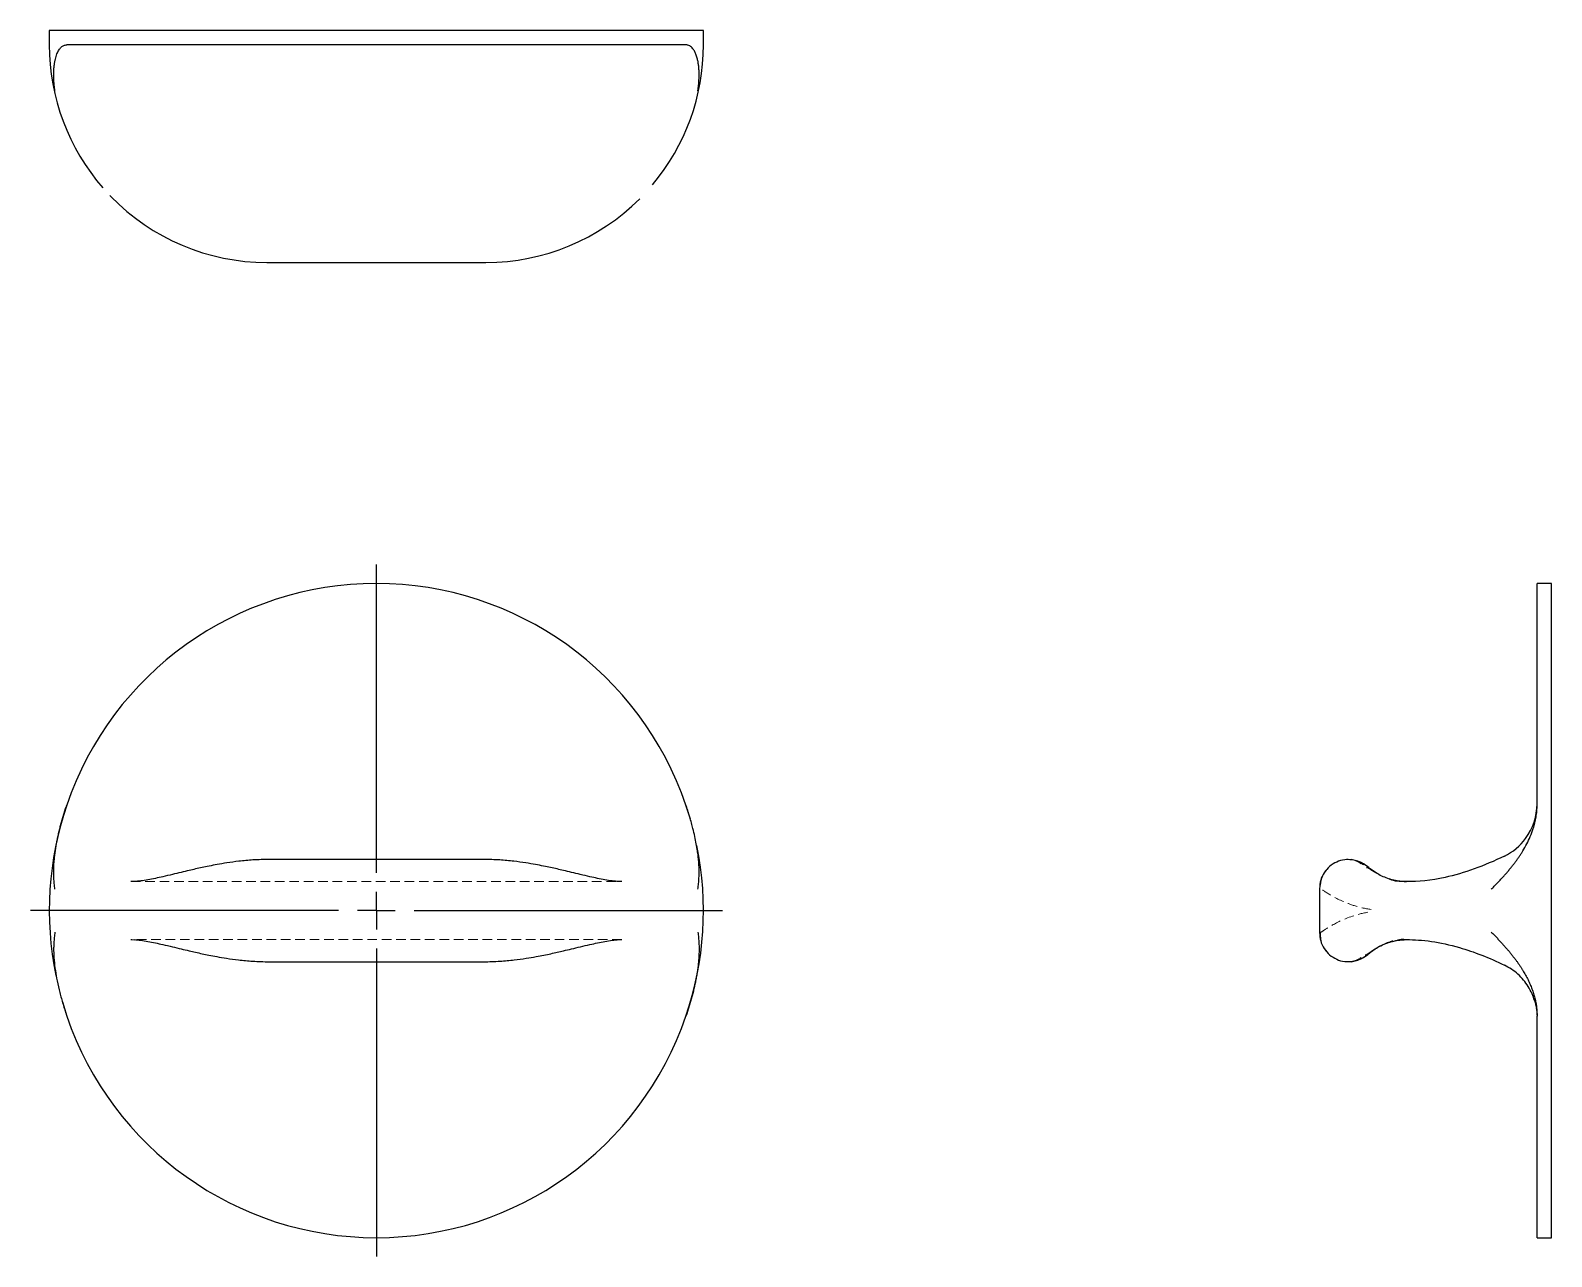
# Model space of a CAD drawing. Header units: millimetres. Extents: x 37 to 238, y 11 to 173.
import ezdxf

# ---------------------------------------------------------------- set-up
doc = ezdxf.new("R2010")
doc.units = ezdxf.units.MM
doc.linetypes.add('HIDDEN', pattern=[1.905, 1.27, -0.635])
doc.layers.add('10', color=7, linetype='Continuous')

# ---------------------------------------------------------------- blocks, each defined once
blk = doc.blocks.new('SW_CENTERMARKSYMBOL_0')
at = {"layer": '10', "color": 0}
for p, q in [((0, 5), (0, 45.74)), ((0, 0), (0, 2.5)), ((-5, 0), (-45.74, 0)), ((0, 0), (-2.5, 0)), ((0, 0), (0, -2.5)), ((0, 0), (2.5, 0)), ((5, 0), (45.74, 0)), ((0, -5), (0, -45.74))]:
    blk.add_line(p, q, dxfattribs=at)

msp = doc.modelspace()

# ---------------------------------------------------------------- linework, layer by layer
at = {"color": 7, "linetype": 'Continuous', "lineweight": 25}
for p, q in [((39.76, 173.37), (39.76, 171.45)), ((126.24, 173.37), (39.76, 173.37)), ((126.24, 171.45), (126.24, 173.37)), ((123.93, 171.45), (42.07, 171.45)), ((47.77, 151.54), (47.9, 151.41)), ((68.52, 142.69), (68.82, 142.69)), ((68.82, 142.69), (97.18, 142.69)), ((97.18, 142.69), (97.48, 142.69)), ((238.37, 100.24), (236.45, 100.24)), ((236.45, 70.94), (236.45, 100.24)), ((238.37, 57), (238.37, 100.24)), ((124.52, 69.08), (123.93, 70.94)), ((97.18, 63.76), (68.82, 63.76)), ((208.55, 62.35), (208.4, 62.13)), ((211.99, 63.72), (211.9, 63.75)), ((214.08, 62.79), (213.62, 63.09)), ((213.97, 62.63), (213.99, 62.75)), ((215.1, 62.02), (213.99, 62.79)), ((214.2, 62.68), (214.08, 62.79)), ((51.09, 60.86), (50.54, 60.83)), ((115.46, 60.83), (114.92, 60.86)), ((215.31, 61.89), (215.08, 62.03)), ((219.19, 60.83), (218.88, 60.86)), ((218.95, 60.8), (219.19, 60.83)), ((207.69, 59.93), (207.69, 54.07)), ((238.37, 13.76), (238.37, 57)), ((50.54, 53.17), (51.08, 53.14)), ((114.92, 53.14), (115.46, 53.17)), ((208.4, 51.87), (208.55, 51.65)), ((211.9, 50.25), (212, 50.28)), ((213.62, 50.91), (214.08, 51.21)), ((213.99, 51.2), (215.04, 51.94)), ((68.82, 50.24), (97.18, 50.24)), ((41.48, 44.92), (42.07, 43.06)), ((236.45, 13.76), (236.45, 43.06)), ((236.45, 13.76), (238.37, 13.76))]:
    msp.add_line(p, q, dxfattribs=at)
at = {"color": 7, "linetype": 'HIDDEN', "lineweight": 18}
for p, q in [((211.99, 63.72), (211.9, 63.72)), ((50.54, 60.83), (115.46, 60.83)), ((216.93, 61.18), (216.39, 61.36)), ((218.93, 60.82), (218.64, 60.85)), ((115.46, 53.17), (50.54, 53.17)), ((215.79, 52.37), (216, 52.46)), ((211.9, 50.28), (212, 50.28)), ((236.13, 45.06), (236.11, 45.12))]:
    msp.add_line(p, q, dxfattribs=at)
at = {"color": 7, "linetype": 'HIDDEN', "lineweight": 18, "flags": 128}
for points in [[(236.45, 71.11), (236.45, 71.11)], [(232.14, 64.21), (232.14, 64.21)], [(232.14, 49.79), (232.14, 49.79)], [(236.45, 42.89), (236.45, 42.89)]]:
    msp.add_lwpolyline(points, dxfattribs=at)
at = {"color": 7, "linetype": 'Continuous', "lineweight": 25}
for centre, radius, start, end in [((68.52, 171.45), 28.76, 180, 221.0877), ((97.48, 171.45), 28.76, 320.0197, 0), ((97.48, 171.45), 28.76, 319.9744, 320.0197), ((68.52, 171.45), 28.76, 224.1712, 270), ((97.48, 171.45), 28.76, 270, 315.021), ((83, 57), 43.24, 18.8093, 161.1884), ((83, 57), 43.24, 161.1884, 191.4575), ((83, 57), 43.24, 341.1884, 11.4543), ((83, 57), 43.24, 198.8116, 341.1884)]:
    msp.add_arc(centre, radius, start, end, dxfattribs=at)
for points, knots in [([(40.5, 165.4), (40.48, 165.52), (40.45, 165.76), (40.41, 166.11), (40.38, 166.45), (40.36, 166.78), (40.34, 167.1), (40.34, 167.4), (40.34, 167.7), (40.35, 167.98), (40.36, 168.24), (40.38, 168.5), (40.41, 168.74), (40.44, 168.97), (40.47, 169.19), (40.51, 169.39), (40.57, 169.64), (40.65, 169.94), (40.76, 170.26), (40.89, 170.54), (41.02, 170.78), (41.17, 170.99), (41.33, 171.16), (41.5, 171.29), (41.68, 171.38), (41.87, 171.44), (42, 171.45), (42.07, 171.45)], [0, 0, 0, 0, 0.039537, 0.078181, 0.115933, 0.152798, 0.188778, 0.223878, 0.258104, 0.291462, 0.323958, 0.355601, 0.3864, 0.416363, 0.445503, 0.473831, 0.501362, 0.555583, 0.608482, 0.660177, 0.710794, 0.760468, 0.809344, 0.857573, 0.905316, 0.952735, 1, 1, 1, 1]), ([(125.5, 165.4), (125.52, 165.52), (125.55, 165.77), (125.59, 166.13), (125.63, 166.49), (125.65, 166.83), (125.66, 167.16), (125.67, 167.48), (125.67, 167.78), (125.66, 168.08), (125.64, 168.36), (125.62, 168.63), (125.58, 168.88), (125.54, 169.13), (125.5, 169.36), (125.42, 169.69), (125.3, 170.11), (125.1, 170.58), (124.88, 170.92), (124.65, 171.17), (124.43, 171.33), (124.23, 171.41), (124.08, 171.44), (124, 171.45), (123.96, 171.45), (123.93, 171.45), (123.93, 171.45)], [0, 0, 0, 0, 0.040477, 0.08016, 0.119065, 0.157209, 0.194609, 0.231286, 0.267262, 0.302561, 0.337209, 0.371232, 0.404655, 0.437505, 0.469803, 0.501568, 0.581036, 0.664069, 0.751076, 0.812128, 0.875758, 0.937975, 0.969097, 0.984671, 0.996149, 1, 1, 1, 1]), ([(40.5, 59.84), (40.48, 59.96), (40.45, 60.2), (40.41, 60.57), (40.38, 60.93), (40.36, 61.29), (40.34, 61.64), (40.34, 61.99), (40.34, 62.33), (40.35, 62.67), (40.36, 63.01), (40.38, 63.34), (40.41, 63.66), (40.44, 63.98), (40.47, 64.3), (40.51, 64.61), (40.57, 65.02), (40.65, 65.52), (40.76, 66.14), (40.89, 66.74), (41.02, 67.35), (41.17, 67.96), (41.33, 68.56), (41.5, 69.16), (41.68, 69.75), (41.87, 70.35), (42, 70.74), (42.07, 70.94)], [0, 0, 0, 0, 0.039537, 0.078181, 0.115933, 0.152798, 0.188778, 0.223878, 0.258104, 0.291462, 0.323958, 0.355601, 0.3864, 0.416363, 0.445503, 0.473831, 0.501362, 0.555583, 0.608482, 0.660177, 0.710794, 0.760468, 0.809344, 0.857573, 0.905316, 0.952735, 1, 1, 1, 1]), ([(125.5, 59.84), (125.52, 59.96), (125.55, 60.21), (125.59, 60.58), (125.63, 60.95), (125.65, 61.32), (125.66, 61.69), (125.67, 62.05), (125.67, 62.41), (125.66, 62.78), (125.64, 63.14), (125.62, 63.5), (125.58, 63.85), (125.54, 64.21), (125.5, 64.56), (125.42, 65.09), (125.3, 65.83), (125.1, 66.8), (124.88, 67.73), (124.65, 68.6), (124.43, 69.38), (124.23, 70.03), (124.08, 70.49), (124, 70.73), (123.96, 70.86), (123.93, 70.92), (123.93, 70.94)], [0, 0, 0, 0, 0.040477, 0.08016, 0.119065, 0.157209, 0.194609, 0.231286, 0.267262, 0.302561, 0.337209, 0.371232, 0.404655, 0.437505, 0.469803, 0.501568, 0.581036, 0.664069, 0.751076, 0.812128, 0.875758, 0.937975, 0.969097, 0.984671, 0.996149, 1, 1, 1, 1]), ([(230.4, 59.84), (230.52, 59.96), (230.77, 60.21), (231.13, 60.58), (231.49, 60.95), (231.83, 61.32), (232.16, 61.69), (232.48, 62.05), (232.78, 62.41), (233.08, 62.78), (233.36, 63.14), (233.63, 63.5), (233.88, 63.85), (234.13, 64.21), (234.36, 64.56), (234.69, 65.09), (235.11, 65.83), (235.58, 66.8), (235.92, 67.73), (236.17, 68.6), (236.33, 69.38), (236.41, 70.03), (236.44, 70.49), (236.45, 70.73), (236.45, 70.86), (236.45, 70.92), (236.45, 70.94)], [0, 0, 0, 0, 0.040477, 0.08016, 0.119065, 0.157209, 0.194609, 0.231286, 0.267262, 0.302561, 0.337209, 0.371232, 0.404655, 0.437505, 0.469803, 0.501568, 0.581036, 0.664069, 0.751076, 0.812128, 0.875758, 0.937975, 0.969097, 0.984671, 0.996149, 1, 1, 1, 1]), ([(232.14, 64.21), (233.24, 64.75), (235.51, 66.63), (236.45, 69.48), (236.45, 71.11)], [0, 0, 0, 0, 0.428571, 1, 1, 1, 1]), ([(68.82, 63.76), (68.11, 63.75), (66.77, 63.72), (64.91, 63.55), (63.32, 63.33), (62.01, 63.11), (60.92, 62.9), (59.97, 62.7), (59.1, 62.51), (58.17, 62.29), (57.15, 62.05), (55.99, 61.76), (54.85, 61.5), (53.73, 61.25), (52.74, 61.06), (51.8, 60.91), (51.26, 60.87), (50.99, 60.84)], [0, 0, 0, 0, 0.105422, 0.197555, 0.276735, 0.343274, 0.397541, 0.445299, 0.491457, 0.536021, 0.594267, 0.658583, 0.729861, 0.78813, 0.852964, 0.924073, 1, 1, 1, 1]), ([(115.01, 60.84), (114.74, 60.86), (114.2, 60.91), (113.25, 61.06), (112.27, 61.25), (111.15, 61.49), (110.01, 61.76), (108.84, 62.05), (107.82, 62.29), (106.89, 62.51), (106.02, 62.7), (105.07, 62.9), (103.98, 63.11), (102.67, 63.33), (101.09, 63.55), (99.23, 63.72), (97.89, 63.75), (97.18, 63.76)], [0, 0, 0, 0, 0.075569, 0.146307, 0.210987, 0.26938, 0.341049, 0.405632, 0.463925, 0.508475, 0.554627, 0.602429, 0.656729, 0.72329, 0.802513, 0.89467, 1, 1, 1, 1]), ([(211.9, 63.72), (211.6, 63.74), (210.94, 63.78), (209.94, 63.47), (208.99, 62.88), (208.26, 62.04), (207.78, 61.03), (207.72, 60.3), (207.69, 59.93)], [0, 0, 0, 0, 0.138275, 0.31062, 0.482965, 0.65531, 0.827655, 1, 1, 1, 1]), ([(213.26, 63.29), (213.03, 63.4), (212.56, 63.64), (212.12, 63.71), (211.9, 63.75)], [0, 0, 0, 0, 0.490818, 1, 1, 1, 1]), ([(213.64, 63.12), (213.5, 63.2), (213.22, 63.36), (213.1, 63.24), (213.05, 63.18)], [0, 0, 0, 0, 0.496744, 1, 1, 1, 1]), ([(232.14, 64.21), (229.47, 62.91), (224.69, 61.19), (220.7, 60.83), (219.19, 60.83)], [0.277476, 0.277476, 0.277476, 0.277476, 0.7810795, 1.1624575, 1.1624575, 1.1624575, 1.1624575]), ([(216.96, 61.17), (216.66, 61.27), (216.06, 61.48), (215.43, 61.81), (215.16, 61.99), (215.05, 62.06)], [0, 0, 0, 0, 0.3646685, 0.7514416, 1, 1, 1, 1]), ([(218.89, 60.84), (218.77, 60.84), (218.53, 60.85), (218.19, 60.86), (217.87, 60.89), (217.46, 60.96), (217.07, 61.1), (216.97, 61.15), (216.91, 61.18)], [0, 0, 0, 0, 0.07987, 0.164838, 0.260291, 0.370228, 0.643402, 1, 1, 1, 1]), ([(218.64, 60.85), (218.4, 60.87), (217.82, 60.92), (217.27, 61.06), (216.98, 61.16), (216.93, 61.18)], [0, 0, 0, 0, 0.352489, 0.870651, 1, 1, 1, 1]), ([(40.5, 54.16), (40.48, 54.04), (40.45, 53.8), (40.41, 53.44), (40.38, 53.09), (40.36, 52.74), (40.34, 52.4), (40.33, 52.07), (40.33, 51.42), (40.38, 50.45), (40.54, 49.1), (40.79, 47.68), (41.13, 46.18), (41.49, 44.88), (41.77, 43.97), (41.92, 43.51), (41.99, 43.28), (42.04, 43.16), (42.06, 43.09), (42.07, 43.06)], [0, 0, 0, 0, 0.039376, 0.077544, 0.114541, 0.150397, 0.185142, 0.218801, 0.251403, 0.377532, 0.501511, 0.622711, 0.750954, 0.875565, 0.937797, 0.968927, 0.984506, 0.9923, 1, 1, 1, 1]), ([(50.99, 53.16), (51.26, 53.13), (51.8, 53.09), (52.75, 52.94), (53.73, 52.75), (54.85, 52.5), (55.99, 52.23), (57.16, 51.95), (58.18, 51.71), (59.1, 51.49), (59.96, 51.3), (60.89, 51.11), (61.97, 50.9), (63.28, 50.67), (64.86, 50.46), (66.74, 50.28), (68.1, 50.25), (68.82, 50.24)], [0, 0, 0, 0, 0.075678, 0.146594, 0.211381, 0.269743, 0.34125, 0.405709, 0.4639, 0.508133, 0.553713, 0.600664, 0.654188, 0.720432, 0.799926, 0.893079, 1, 1, 1, 1]), ([(97.18, 50.24), (97.9, 50.25), (99.26, 50.28), (101.14, 50.46), (102.73, 50.67), (104.03, 50.9), (105.11, 51.11), (106.05, 51.3), (106.91, 51.5), (107.83, 51.71), (108.85, 51.95), (110.01, 52.23), (111.15, 52.5), (112.28, 52.75), (113.26, 52.94), (114.2, 53.09), (114.74, 53.13), (115.01, 53.16)], [0, 0, 0, 0, 0.10684, 0.199933, 0.279391, 0.345624, 0.39916, 0.446133, 0.491739, 0.53599, 0.594181, 0.658619, 0.730106, 0.788466, 0.853256, 0.924222, 1, 1, 1, 1]), ([(125.5, 54.16), (125.52, 54.04), (125.55, 53.8), (125.59, 53.43), (125.62, 53.07), (125.64, 52.71), (125.66, 52.36), (125.66, 52.01), (125.66, 51.67), (125.65, 51.33), (125.64, 50.99), (125.62, 50.66), (125.59, 50.34), (125.56, 50.02), (125.53, 49.7), (125.49, 49.39), (125.43, 48.98), (125.35, 48.48), (125.24, 47.86), (125.11, 47.26), (124.98, 46.65), (124.83, 46.04), (124.67, 45.44), (124.5, 44.84), (124.32, 44.25), (124.13, 43.65), (124, 43.26), (123.93, 43.06)], [0, 0, 0, 0, 0.039537, 0.078181, 0.115933, 0.152798, 0.188778, 0.223878, 0.258104, 0.291462, 0.323958, 0.355601, 0.3864, 0.416363, 0.445503, 0.473831, 0.501362, 0.555583, 0.608482, 0.660177, 0.710794, 0.760468, 0.809344, 0.857573, 0.905316, 0.952735, 1, 1, 1, 1]), ([(207.69, 54.07), (207.72, 53.7), (207.78, 52.97), (208.26, 51.96), (208.99, 51.12), (209.94, 50.53), (210.94, 50.22), (211.6, 50.26), (211.9, 50.28)], [0, 0, 0, 0, 0.172344, 0.344689, 0.517033, 0.689378, 0.861722, 1, 1, 1, 1]), ([(214.08, 51.21), (214.08, 51.21), (214.25, 51.37), (215.05, 51.99), (216.34, 52.69), (217.55, 53), (218.02, 53.08)], [0.6878804, 0.6878804, 0.6878804, 0.6878804, 0.9171956, 1.1465107, 1.4522642, 1.6242506, 1.6242506, 1.6242506, 1.6242506]), ([(214.95, 51.88), (215.09, 51.97), (215.4, 52.18), (216.08, 52.52), (216.96, 52.85), (217.98, 53.11), (218.8, 53.15), (219.19, 53.17)], [0, 0, 0, 0, 0.170384, 0.386335, 0.597641, 0.805499, 1, 1, 1, 1]), ([(219.19, 53.17), (221.21, 53.17), (225.37, 52.65), (230.14, 50.76), (232.14, 49.79)], [0, 0, 0, 0, 0.508504, 0.8849818, 0.8849818, 0.8849818, 0.8849818]), ([(230.4, 54.16), (230.52, 54.04), (230.76, 53.8), (231.11, 53.43), (231.45, 53.07), (231.78, 52.71), (232.1, 52.36), (232.4, 52.01), (232.7, 51.67), (232.98, 51.33), (233.24, 50.99), (233.5, 50.66), (233.74, 50.34), (233.97, 50.02), (234.19, 49.7), (234.39, 49.39), (234.64, 48.98), (234.94, 48.48), (235.26, 47.86), (235.54, 47.26), (235.78, 46.65), (235.99, 46.04), (236.16, 45.44), (236.29, 44.84), (236.38, 44.25), (236.44, 43.65), (236.45, 43.26), (236.45, 43.06)], [0, 0, 0, 0, 0.039537, 0.078181, 0.115933, 0.152798, 0.188778, 0.223878, 0.258104, 0.291462, 0.323958, 0.355601, 0.3864, 0.416363, 0.445503, 0.473831, 0.501362, 0.555583, 0.608482, 0.660177, 0.710794, 0.760468, 0.809344, 0.857573, 0.905316, 0.952735, 1, 1, 1, 1]), ([(211.9, 50.25), (212.12, 50.29), (212.56, 50.36), (213.03, 50.59), (213.26, 50.71)], [0, 0, 0, 0, 0.509159, 1, 1, 1, 1]), ([(213.04, 50.82), (213.1, 50.76), (213.22, 50.64), (213.5, 50.8), (213.64, 50.88)], [0, 0, 0, 0, 0.503085, 1, 1, 1, 1]), ([(236.11, 45.12), (236.01, 45.42), (235.8, 46.06), (235.3, 46.97), (234.67, 47.84), (233.93, 48.61), (233.08, 49.28), (232.45, 49.62), (232.14, 49.79)], [0, 0, 0, 0, 0.151143, 0.320853, 0.490517, 0.660297, 0.830166, 1, 1, 1, 1]), ([(236.12, 45.12), (236.21, 44.75), (236.4, 44.07), (236.42, 43.52), (236.44, 43.26)], [0, 0, 0, 0, 0.531724, 1, 1, 1, 1])]:
    msp.add_open_spline(points, degree=3, knots=knots, dxfattribs=at)
at = {"color": 7, "linetype": 'HIDDEN', "lineweight": 18}
for points, knots in [([(215.08, 62.03), (215.01, 62.07), (214.76, 62.22), (214.33, 62.51), (213.77, 62.89), (213.16, 63.27), (212.54, 63.6), (212.17, 63.68), (211.99, 63.72)], [0, 0, 0, 0, 0.063445, 0.209692, 0.377763, 0.569945, 0.788701, 1, 1, 1, 1]), ([(213.62, 63.09), (213.48, 63.21), (213.2, 63.42), (212.86, 63.5), (212.7, 63.54)], [0, 0, 0, 0, 0.531265, 1, 1, 1, 1]), ([(213.99, 62.75), (213.99, 62.77), (213.99, 62.85), (214.09, 62.77), (214.16, 62.71)], [0, 0, 0, 0, 0.218569, 1, 1, 1, 1]), ([(208.11, 61.58), (208.05, 61.46), (207.92, 61.14), (207.81, 60.56), (207.83, 60.11), (207.83, 59.88)], [0, 0, 0, 0, 0.240396, 0.622615, 1, 1, 1, 1]), ([(218.88, 60.86), (218.6, 60.87), (217.89, 60.91), (217.27, 61.05), (216.97, 61.17), (216.96, 61.17)], [0, 0, 0, 0, 0.393992, 0.973565, 1, 1, 1, 1]), ([(214.51, 57.15), (213.69, 57.26), (212.27, 57.61), (210.04, 58.49), (208.2, 59.63), (207.69, 59.99), (207.69, 59.93)], [0.6878804, 0.6878804, 0.6878804, 0.6878804, 0.8598668, 1.0127436, 1.3184971, 1.6242506, 1.6242506, 1.6242506, 1.6242506]), ([(207.69, 54.07), (207.69, 54.03), (207.98, 54.2), (209.37, 55.13), (211.6, 56.23), (213.69, 56.74), (214.51, 56.85)], [0.1337672, 0.1337672, 0.1337672, 0.1337672, 0.3630823, 0.5923974, 0.898151, 1.0701373, 1.0701373, 1.0701373, 1.0701373]), ([(207.83, 54.12), (207.83, 53.89), (207.82, 53.43), (207.92, 52.86), (208.05, 52.54), (208.11, 52.42)], [0, 0, 0, 0, 0.3770565, 0.7589898, 1, 1, 1, 1]), ([(216.19, 52.55), (216.32, 52.61), (216.67, 52.77), (217.47, 53.05), (218.29, 53.18), (218.68, 53.24)], [0, 0, 0, 0, 0.224456, 0.633918, 1, 1, 1, 1]), ([(212, 50.28), (212.18, 50.32), (212.56, 50.4), (213.26, 50.76), (214.01, 51.23), (214.55, 51.61), (214.82, 51.8)], [0, 0, 0, 0, 0.235812, 0.502555, 0.757076, 1, 1, 1, 1]), ([(212.71, 50.46), (212.86, 50.5), (213.2, 50.58), (213.48, 50.79), (213.62, 50.91)], [0, 0, 0, 0, 0.466154, 1, 1, 1, 1]), ([(214.16, 51.29), (214.07, 51.22), (213.89, 51.09), (213.79, 51.14), (213.73, 51.16)], [0, 0, 0, 0, 0.497271, 1, 1, 1, 1]), ([(214.16, 51.28), (214.24, 51.35), (214.38, 51.47), (214.67, 51.7), (214.91, 51.85), (214.95, 51.88)], [0, 0, 0, 0, 0.457393, 0.892215, 1, 1, 1, 1]), ([(235.97, 46.06), (235.98, 46.06), (236.15, 45.56), (236.37, 44.55), (236.43, 43.55), (236.45, 43.06)], [0, 0, 0, 0, 0.008061, 0.50924, 1, 1, 1, 1]), ([(236.45, 42.89), (236.44, 43.25), (236.42, 43.86), (236.27, 44.46), (236.21, 44.71)], [0, 0, 0, 0, 0.583457, 1, 1, 1, 1])]:
    msp.add_open_spline(points, degree=3, knots=knots, dxfattribs=at)
msp.add_open_spline([(218.68, 53.24), (218.85, 53.19), (219.02, 53.17), (219.19, 53.17)], degree=3, dxfattribs=at)

# ---------------------------------------------------------------- block references
at = {"layer": '10'}
msp.add_blockref('SW_CENTERMARKSYMBOL_0', (83, 57), dxfattribs=at)

doc.saveas('drawing.dxf')
